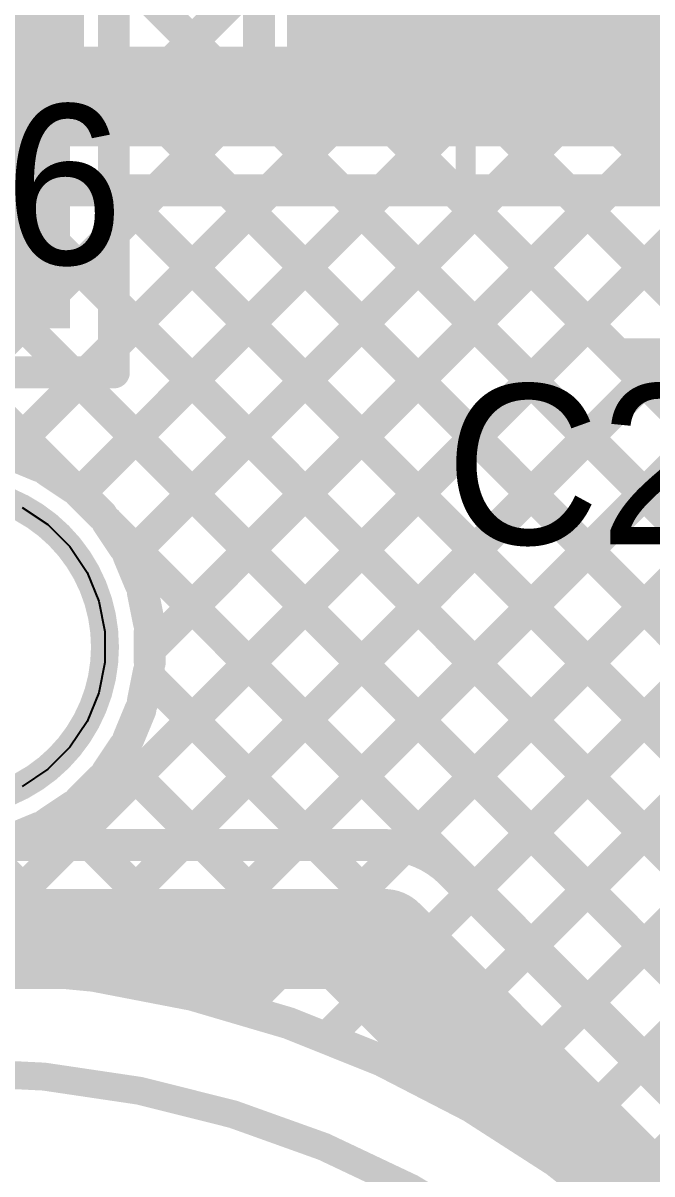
# Model space of a CAD drawing. Header units: millimetres. Extents: x 3.57 to 6.19, y 4.04 to 5.89.
# Drawn here: x 4.7943 to 4.9517, y 4.4685 to 4.7564 of the extents above; entities that cross this region are included whole.
import ezdxf

# ---------------------------------------------------------------- set-up
doc = ezdxf.new("R2010")
doc.units = ezdxf.units.MM
doc.header["$MEASUREMENT"] = 0
for name, color, linetype in [('BottomLayer', 5, 'Continuous'), ('Mechanical2', 216, 'Continuous'), ('MultiLayer', 9, 'Continuous'), ('TopLayer', 1, 'Continuous'), ('TopOverlay', 2, 'Continuous'), ('TopPaste', 8, 'Continuous'), ('TopSolder', 216, 'Continuous')]:
    doc.layers.add(name, color=color, linetype=linetype)

# ---------------------------------------------------------------- blocks, each defined once
blk = doc.blocks.new('RES_0805_22')
at = {"layer": 'TopLayer'}
for points in [[(-0.06, -0.025), (-0.02, -0.025), (-0.06, 0.025), (-0.02, 0.025)], [(0.02, -0.025), (0.06, -0.025), (0.02, 0.025), (0.06, 0.025)]]:
    blk.add_solid(points, dxfattribs=at)
at = {"layer": 'TopOverlay', "const_width": 0.005}
for points in [[(-0.064, -0.029), (-0.064, 0.029)], [(0.064, 0.029), (-0.064, 0.029)], [(0.064, -0.029), (0.064, 0.029)], [(0.064, -0.029), (-0.064, -0.029)]]:
    blk.add_lwpolyline(points, dxfattribs=at)
at = {"layer": 'TopOverlay', "const_width": 0.0025}
for points in [[(-0.06525, 0.029, 1), (-0.06275, 0.029, 1)], [(-0.06525, 0.029, 1), (-0.06275, 0.029, 1)], [(0.06275, 0.029, 1), (0.06525, 0.029, 1)], [(0.06275, 0.029, 1), (0.06525, 0.029, 1)], [(-0.06525, -0.029, 1), (-0.06275, -0.029, 1)], [(-0.06525, -0.029, 1), (-0.06275, -0.029, 1)], [(0.06275, -0.029, 1), (0.06525, -0.029, 1)], [(0.06275, -0.029, 1), (0.06525, -0.029, 1)]]:
    blk.add_lwpolyline(points, format="xyb", close=True, dxfattribs=at)
at = {"layer": 'TopPaste'}
for points in [[(-0.06, -0.025), (-0.02, -0.025), (-0.06, 0.025), (-0.02, 0.025)], [(0.02, -0.025), (0.06, -0.025), (0.02, 0.025), (0.06, 0.025)]]:
    blk.add_solid(points, dxfattribs=at)
at = {"layer": 'TopSolder'}
for points in [[(-0.064, -0.029), (-0.016, -0.029), (-0.064, 0.029), (-0.016, 0.029)], [(0.016, -0.029), (0.064, -0.029), (0.016, 0.029), (0.064, 0.029)]]:
    blk.add_solid(points, dxfattribs=at)
blk = doc.blocks.new('RVT1A101M0505_60')
at = {"layer": 'TopLayer'}
for points in [[(-0.14567, -0.0315), (-0.02756, -0.0315), (-0.14567, 0.0315), (-0.02756, 0.0315)], [(0.02756, -0.0315), (0.14567, -0.0315), (0.02756, 0.0315), (0.14567, 0.0315)]]:
    blk.add_solid(points, dxfattribs=at)
at = {"layer": 'TopOverlay', "const_width": 0.005}
for points in [[(-0.10341, 0.07075), (-0.06516, 0.109)], [(-0.06516, 0.109), (0.105, 0.109)], [(0.105, 0.038), (0.105, 0.109)], [(-0.10341, 0.038), (-0.10341, 0.07075)], [(-0.122, 0.042), (-0.122, 0.061)], [(-0.13, 0.051), (-0.114, 0.051)], [(-0.10495, -0.07075), (-0.10495, -0.038)], [(0.104, -0.109), (0.104, -0.038)], [(-0.10495, -0.07075), (-0.0667, -0.109)], [(-0.0667, -0.109), (0.104, -0.109)]]:
    blk.add_lwpolyline(points, dxfattribs=at)
at = {"layer": 'TopOverlay', "const_width": 0.0025}
for points in [[(-0.06641, 0.109, 1), (-0.06391, 0.109, 1)], [(-0.06641, 0.109, 1), (-0.06391, 0.109, 1)], [(0.10375, 0.109, 1), (0.10625, 0.109, 1)], [(0.10375, 0.109, 1), (0.10625, 0.109, 1)], [(-0.10466, 0.07075, 1), (-0.10216, 0.07075, 1)], [(-0.10466, 0.07075, 1), (-0.10216, 0.07075, 1)], [(-0.12325, 0.061, 1), (-0.12075, 0.061, 1)], [(-0.13125, 0.051, 1), (-0.12875, 0.051, 1)], [(-0.11525, 0.051, 1), (-0.11275, 0.051, 1)], [(-0.12325, 0.042, 1), (-0.12075, 0.042, 1)], [(-0.10466, 0.038, 1), (-0.10216, 0.038, 1)], [(0.10375, 0.038, 1), (0.10625, 0.038, 1)], [(-0.1062, -0.038, 1), (-0.1037, -0.038, 1)], [(0.10275, -0.038, 1), (0.10525, -0.038, 1)], [(-0.1062, -0.07075, 1), (-0.1037, -0.07075, 1)], [(-0.1062, -0.07075, 1), (-0.1037, -0.07075, 1)], [(-0.06795, -0.109, 1), (-0.06545, -0.109, 1)], [(-0.06795, -0.109, 1), (-0.06545, -0.109, 1)], [(0.10275, -0.109, 1), (0.10525, -0.109, 1)], [(0.10275, -0.109, 1), (0.10525, -0.109, 1)]]:
    blk.add_lwpolyline(points, format="xyb", close=True, dxfattribs=at)
at = {"layer": 'TopPaste'}
for points in [[(-0.14567, -0.0315), (-0.02756, -0.0315), (-0.14567, 0.0315), (-0.02756, 0.0315)], [(0.02756, -0.0315), (0.14567, -0.0315), (0.02756, 0.0315), (0.14567, 0.0315)]]:
    blk.add_solid(points, dxfattribs=at)
at = {"layer": 'TopSolder'}
for points in [[(-0.14967, -0.0355), (-0.02356, -0.0355), (-0.14967, 0.0355), (-0.02356, 0.0355)], [(0.02356, -0.0355), (0.14967, -0.0355), (0.02356, 0.0355), (0.14967, 0.0355)]]:
    blk.add_solid(points, dxfattribs=at)

msp = doc.modelspace()

# ---------------------------------------------------------------- linework, layer by layer
at = {"layer": 'BottomLayer'}
for points, const_width in [([(4.681, 4.738), (4.983, 4.738)], 0.025), ([(4.681, 4.7145), (4.97327, 4.7145)], 0.008), ([(4.68404, 4.59919), (4.79935, 4.7145)], 0.008), ([(4.73245, 4.7145), (4.80666, 4.64028)], 0.008), ([(4.76073, 4.7145), (5.10729, 4.36795)], 0.008), ([(4.76247, 4.64933), (4.82764, 4.7145)], 0.008), ([(4.78902, 4.7145), (5.10729, 4.39623)], 0.008), ([(4.79017, 4.64875), (4.85592, 4.7145)], 0.008), ([(4.80534, 4.55078), (4.96906, 4.7145)], 0.008), ([(4.80849, 4.63879), (4.88421, 4.7145)], 0.008), ([(4.8173, 4.7145), (5.10729, 4.42451)], 0.008), ([(4.82083, 4.62284), (4.91249, 4.7145)], 0.008), ([(4.82599, 4.59972), (4.94077, 4.7145)], 0.008), ([(4.84559, 4.7145), (5.10729, 4.4528)], 0.008), ([(4.87387, 4.7145), (5.10729, 4.48108)], 0.008), ([(4.90215, 4.7145), (5.10729, 4.50937)], 0.008), ([(4.93044, 4.7145), (5.10729, 4.53765)], 0.008), ([(4.83362, 4.55078), (4.9853, 4.70246)], 0.008), ([(4.8619, 4.55078), (4.99945, 4.68832)], 0.008), ([(4.88966, 4.55025), (5.01359, 4.67418)], 0.008), ([(4.90647, 4.53877), (5.02773, 4.66003)], 0.008), ([(4.79118, 4.64855), (4.79835, 4.64558)], 0.008), ([(4.92061, 4.52463), (5.04187, 4.64589)], 0.008), ([(4.80029, 4.64455), (4.80673, 4.64024)], 0.008), ([(4.80843, 4.63884), (4.81392, 4.63336)], 0.008), ([(4.81531, 4.63166), (4.81962, 4.62521)], 0.008), ([(4.81536, 4.63159), (5.09752, 4.34943)], 0.008), ([(4.93475, 4.51048), (5.05602, 4.63175)], 0.008), ([(4.82066, 4.62327), (4.82363, 4.61611)], 0.008), ([(4.94889, 4.49634), (5.07016, 4.61761)], 0.008), ([(4.82426, 4.614), (4.82578, 4.6064)], 0.008), ([(4.82599, 4.60033), (4.82599, 4.60421)], 0.008), ([(4.82599, 4.59645), (4.82599, 4.60033)], 0.008), ([(4.82426, 4.58666), (4.82578, 4.59427)], 0.008), ([(4.82555, 4.59312), (4.86789, 4.55078)], 0.008), ([(4.82066, 4.57739), (4.82363, 4.58456)], 0.008), ([(4.81531, 4.569), (4.81962, 4.57545)], 0.008), ([(4.81774, 4.57264), (4.8396, 4.55078)], 0.008), ([(4.80843, 4.56182), (4.81392, 4.5673)], 0.008), ([(4.80029, 4.55612), (4.80673, 4.56043)], 0.008), ([(4.8037, 4.5584), (4.81132, 4.55078)], 0.008), ([(4.79118, 4.55211), (4.79835, 4.55508)], 0.008), ([(4.78557, 4.55078), (4.88472, 4.55078)], 0.008), ([(4.90136, 4.54388), (5.0706, 4.37463)], 0.008), ([(4.72272, 4.52728), (4.88472, 4.52728)], 0.025), ([(4.88472, 4.52728), (5.054, 4.358)], 0.025)]:
    msp.add_lwpolyline(points, dxfattribs=dict(at, const_width=const_width))
for points, const_width in [([(4.79735, 4.7145, 1), (4.80135, 4.7145, 1)], 0.004), ([(4.8153, 4.7145, 1), (4.8193, 4.7145, 1)], 0.004), ([(4.82564, 4.7145, 1), (4.82964, 4.7145, 1)], 0.004), ([(4.84359, 4.7145, 1), (4.84759, 4.7145, 1)], 0.004), ([(4.85392, 4.7145, 1), (4.85792, 4.7145, 1)], 0.004), ([(4.87187, 4.7145, 1), (4.87587, 4.7145, 1)], 0.004), ([(4.88221, 4.7145, 1), (4.88621, 4.7145, 1)], 0.004), ([(4.90015, 4.7145, 1), (4.90415, 4.7145, 1)], 0.004), ([(4.91049, 4.7145, 1), (4.91449, 4.7145, 1)], 0.004), ([(4.92844, 4.7145, 1), (4.93244, 4.7145, 1)], 0.004), ([(4.93877, 4.7145, 1), (4.94277, 4.7145, 1)], 0.004), ([(4.78918, 4.64855, 1), (4.79318, 4.64855, 1)], 0.004), ([(4.79635, 4.64558, 1), (4.80035, 4.64558, 1)], 0.004), ([(4.79829, 4.64455, 1), (4.80229, 4.64455, 1)], 0.004), ([(4.80466, 4.64028, 1), (4.80866, 4.64028, 1)], 0.004), ([(4.80473, 4.64024, 1), (4.80873, 4.64024, 1)], 0.004), ([(4.80643, 4.63884, 1), (4.81043, 4.63884, 1)], 0.004), ([(4.80649, 4.63879, 1), (4.81049, 4.63879, 1)], 0.004), ([(4.81192, 4.63336, 1), (4.81592, 4.63336, 1)], 0.004), ([(4.81331, 4.63166, 1), (4.81731, 4.63166, 1)], 0.004), ([(4.81336, 4.63159, 1), (4.81736, 4.63159, 1)], 0.004), ([(4.81762, 4.62521, 1), (4.82162, 4.62521, 1)], 0.004), ([(4.81866, 4.62327, 1), (4.82266, 4.62327, 1)], 0.004), ([(4.81883, 4.62284, 1), (4.82283, 4.62284, 1)], 0.004), ([(4.82163, 4.61611, 1), (4.82563, 4.61611, 1)], 0.004), ([(4.82226, 4.614, 1), (4.82626, 4.614, 1)], 0.004), ([(4.82378, 4.6064, 1), (4.82778, 4.6064, 1)], 0.004), ([(4.82399, 4.60421, 1), (4.82799, 4.60421, 1)], 0.004), ([(4.82399, 4.60033, 1), (4.82799, 4.60033, 1)], 0.004), ([(4.82399, 4.60033, 1), (4.82799, 4.60033, 1)], 0.004), ([(4.82399, 4.59972, 1), (4.82799, 4.59972, 1)], 0.004), ([(4.82399, 4.59645, 1), (4.82799, 4.59645, 1)], 0.004), ([(4.82378, 4.59427, 1), (4.82778, 4.59427, 1)], 0.004), ([(4.82355, 4.59312, 1), (4.82755, 4.59312, 1)], 0.004), ([(4.82226, 4.58666, 1), (4.82626, 4.58666, 1)], 0.004), ([(4.82163, 4.58456, 1), (4.82563, 4.58456, 1)], 0.004), ([(4.81866, 4.57739, 1), (4.82266, 4.57739, 1)], 0.004), ([(4.81762, 4.57545, 1), (4.82162, 4.57545, 1)], 0.004), ([(4.81574, 4.57264, 1), (4.81974, 4.57264, 1)], 0.004), ([(4.81331, 4.569, 1), (4.81731, 4.569, 1)], 0.004), ([(4.81192, 4.5673, 1), (4.81592, 4.5673, 1)], 0.004), ([(4.80473, 4.56043, 1), (4.80873, 4.56043, 1)], 0.004), ([(4.80643, 4.56182, 1), (4.81043, 4.56182, 1)], 0.004), ([(4.8017, 4.5584, 1), (4.8057, 4.5584, 1)], 0.004), ([(4.79635, 4.55508, 1), (4.80035, 4.55508, 1)], 0.004), ([(4.79829, 4.55612, 1), (4.80229, 4.55612, 1)], 0.004), ([(4.78918, 4.55211, 1), (4.79318, 4.55211, 1)], 0.004), ([(4.80334, 4.55078, 1), (4.80734, 4.55078, 1)], 0.004), ([(4.80932, 4.55078, 1), (4.81332, 4.55078, 1)], 0.004), ([(4.83162, 4.55078, 1), (4.83562, 4.55078, 1)], 0.004), ([(4.8376, 4.55078, 1), (4.8416, 4.55078, 1)], 0.004), ([(4.8599, 4.55078, 1), (4.8639, 4.55078, 1)], 0.004), ([(4.86589, 4.55078, 1), (4.86989, 4.55078, 1)], 0.004), ([(4.88272, 4.55078, 1), (4.88672, 4.55078, 1)], 0.004), ([(4.88272, 4.55078, 1), (4.88672, 4.55078, 1)], 0.004), ([(4.88272, 4.55078, 1), (4.88672, 4.55078, 1)], 0.004), ([(4.88766, 4.55025, 1), (4.89166, 4.55025, 1)], 0.004), ([(4.89934, 4.54389, 1), (4.90334, 4.54389, 1)], 0.004), ([(4.89936, 4.54388, 1), (4.90336, 4.54388, 1)], 0.004), ([(4.89936, 4.54388, 1), (4.90336, 4.54388, 1)], 0.004), ([(4.90447, 4.53877, 1), (4.90847, 4.53877, 1)], 0.004), ([(4.87847, 4.52728, 1), (4.89097, 4.52728, 1)], 0.0125), ([(4.87847, 4.52728, 1), (4.89097, 4.52728, 1)], 0.0125), ([(4.91861, 4.52463, 1), (4.92261, 4.52463, 1)], 0.004), ([(4.93275, 4.51048, 1), (4.93675, 4.51048, 1)], 0.004), ([(4.94689, 4.49634, 1), (4.95089, 4.49634, 1)], 0.004)]:
    msp.add_lwpolyline(points, format="xyb", close=True, dxfattribs=dict(at, const_width=const_width))
at = {"layer": 'BottomLayer', "const_width": 0.008}
for points in [[(4.88472, 4.55078, -0.198912), (4.90134, 4.54389)], [(4.88472, 4.55078, -0.199188), (4.90136, 4.54388)]]:
    msp.add_lwpolyline(points, format="xyb", dxfattribs=at)
at = {"layer": 'Mechanical2'}
for points, const_width in [([(4.81478, 4.60033, 1), (4.73604, 4.60033, 1)], 0.007), ([(4.81303, 4.60033, 1), (4.81653, 4.60033, 1)], 0.0035)]:
    msp.add_lwpolyline(points, format="xyb", close=True, dxfattribs=dict(at, const_width=const_width))
at = {"layer": 'Mechanical2', "const_width": 0.007}
msp.add_lwpolyline([(4.52934, 4.24797, -1), (5.02147, 4.24797)], format="xyb", dxfattribs=at)
at = {"layer": 'MultiLayer'}
for p, q in [((4.79406, 4.63522), (4.8005, 4.63091)), ((4.8005, 4.63091), (4.80599, 4.62543)), ((4.80599, 4.62543), (4.8103, 4.61898)), ((4.8103, 4.61898), (4.81326, 4.61181)), ((4.81326, 4.61181), (4.81478, 4.60421)), ((4.81478, 4.60421), (4.81478, 4.60033)), ((4.81478, 4.60033), (4.81478, 4.59645)), ((4.81478, 4.59645), (4.81326, 4.58885)), ((4.81326, 4.58885), (4.8103, 4.58168)), ((4.8103, 4.58168), (4.80599, 4.57523)), ((4.80599, 4.57523), (4.8005, 4.56975)), ((4.8005, 4.56975), (4.79406, 4.56544))]:
    msp.add_line(p, q, dxfattribs=at)
at = {"layer": 'TopLayer', "const_width": 0.008}
for points in [[(4.85333, 4.7415), (4.85333, 4.793)], [(4.817, 4.669), (4.817, 4.785)], [(4.817, 4.77137), (5.05937, 4.529)], [(4.77532, 4.52076), (5.02356, 4.769)], [(4.817, 4.73215), (4.85333, 4.76848)], [(4.80214, 4.5193), (5.02356, 4.74072)], [(4.80849, 4.63879), (4.91121, 4.7415)], [(4.817, 4.74309), (5.03109, 4.529)], [(4.817, 4.67558), (4.88293, 4.7415)], [(4.817, 4.70386), (4.85464, 4.7415)], [(4.82083, 4.62284), (4.93949, 4.7415)], [(4.82599, 4.59972), (4.96778, 4.7415)], [(4.85333, 4.7415), (4.99344, 4.7415)], [(4.87515, 4.7415), (5.1, 4.51665)], [(4.90343, 4.7415), (5.11894, 4.526)], [(4.93172, 4.7415), (5.14722, 4.526)], [(4.82666, 4.51553), (5.04963, 4.7385)], [(4.84931, 4.5099), (5.07792, 4.7385)], [(4.87038, 4.50269), (5.1062, 4.7385)], [(4.89005, 4.49407), (5.13448, 4.7385)], [(4.90845, 4.48419), (5.16277, 4.7385)], [(4.817, 4.7148), (5.017, 4.5148)], [(4.817, 4.68652), (5.017, 4.48652)], [(4.688, 4.669), (4.817, 4.669)], [(4.77795, 4.669), (4.80666, 4.64028)], [(4.79017, 4.64875), (4.81042, 4.669)], [(4.80623, 4.669), (5.017, 4.45823)], [(4.79118, 4.64855), (4.79835, 4.64558)], [(4.80029, 4.64455), (4.80673, 4.64024)], [(4.80843, 4.63884), (4.81392, 4.63336)], [(4.81531, 4.63166), (4.81962, 4.62521)], [(4.81536, 4.63159), (5.09752, 4.34943)], [(4.82066, 4.62327), (4.82363, 4.61611)], [(4.92567, 4.47312), (5.071, 4.61845)], [(4.82426, 4.614), (4.82578, 4.6064)], [(4.94176, 4.46093), (5.08689, 4.60606)], [(4.82599, 4.60033), (4.82599, 4.60421)], [(4.82599, 4.59645), (4.82599, 4.60033)], [(4.82426, 4.58666), (4.82578, 4.59427)], [(4.82555, 4.59312), (5.08435, 4.33431)], [(4.82066, 4.57739), (4.82363, 4.58456)], [(4.81531, 4.569), (4.81962, 4.57545)], [(4.81774, 4.57264), (4.90315, 4.48723)], [(4.80843, 4.56182), (4.81392, 4.5673)], [(4.80029, 4.55612), (4.80673, 4.56043)], [(4.8037, 4.5584), (4.85346, 4.50864)], [(4.79118, 4.55211), (4.79835, 4.55508)], [(4.78346, 4.55036), (4.81642, 4.51739)]]:
    msp.add_lwpolyline(points, dxfattribs=at)
at = {"layer": 'TopLayer', "const_width": 0.004}
for points in [[(4.815, 4.74309, 1), (4.819, 4.74309, 1)], [(4.85133, 4.7415, 1), (4.85533, 4.7415, 1)], [(4.85133, 4.7415, 1), (4.85533, 4.7415, 1)], [(4.85264, 4.7415, 1), (4.85664, 4.7415, 1)], [(4.87315, 4.7415, 1), (4.87715, 4.7415, 1)], [(4.88093, 4.7415, 1), (4.88493, 4.7415, 1)], [(4.90143, 4.7415, 1), (4.90543, 4.7415, 1)], [(4.90921, 4.7415, 1), (4.91321, 4.7415, 1)], [(4.92972, 4.7415, 1), (4.93372, 4.7415, 1)], [(4.93749, 4.7415, 1), (4.94149, 4.7415, 1)], [(4.815, 4.73215, 1), (4.819, 4.73215, 1)], [(4.815, 4.7148, 1), (4.819, 4.7148, 1)], [(4.815, 4.70386, 1), (4.819, 4.70386, 1)], [(4.815, 4.68652, 1), (4.819, 4.68652, 1)], [(4.815, 4.67558, 1), (4.819, 4.67558, 1)], [(4.80423, 4.669, 1), (4.80823, 4.669, 1)], [(4.80842, 4.669, 1), (4.81242, 4.669, 1)], [(4.815, 4.669, 1), (4.819, 4.669, 1)], [(4.815, 4.669, 1), (4.819, 4.669, 1)], [(4.78918, 4.64855, 1), (4.79318, 4.64855, 1)], [(4.79635, 4.64558, 1), (4.80035, 4.64558, 1)], [(4.79829, 4.64455, 1), (4.80229, 4.64455, 1)], [(4.80466, 4.64028, 1), (4.80866, 4.64028, 1)], [(4.80473, 4.64024, 1), (4.80873, 4.64024, 1)], [(4.80643, 4.63884, 1), (4.81043, 4.63884, 1)], [(4.80649, 4.63879, 1), (4.81049, 4.63879, 1)], [(4.81192, 4.63336, 1), (4.81592, 4.63336, 1)], [(4.81331, 4.63166, 1), (4.81731, 4.63166, 1)], [(4.81336, 4.63159, 1), (4.81736, 4.63159, 1)], [(4.81762, 4.62521, 1), (4.82162, 4.62521, 1)], [(4.81866, 4.62327, 1), (4.82266, 4.62327, 1)], [(4.81883, 4.62284, 1), (4.82283, 4.62284, 1)], [(4.82163, 4.61611, 1), (4.82563, 4.61611, 1)], [(4.82226, 4.614, 1), (4.82626, 4.614, 1)], [(4.82378, 4.6064, 1), (4.82778, 4.6064, 1)], [(4.82399, 4.60421, 1), (4.82799, 4.60421, 1)], [(4.82399, 4.60033, 1), (4.82799, 4.60033, 1)], [(4.82399, 4.60033, 1), (4.82799, 4.60033, 1)], [(4.82399, 4.59972, 1), (4.82799, 4.59972, 1)], [(4.82399, 4.59645, 1), (4.82799, 4.59645, 1)], [(4.82378, 4.59427, 1), (4.82778, 4.59427, 1)], [(4.82355, 4.59312, 1), (4.82755, 4.59312, 1)], [(4.82226, 4.58666, 1), (4.82626, 4.58666, 1)], [(4.82163, 4.58456, 1), (4.82563, 4.58456, 1)], [(4.81866, 4.57739, 1), (4.82266, 4.57739, 1)], [(4.81762, 4.57545, 1), (4.82162, 4.57545, 1)], [(4.81574, 4.57264, 1), (4.81974, 4.57264, 1)], [(4.81331, 4.569, 1), (4.81731, 4.569, 1)], [(4.81192, 4.5673, 1), (4.81592, 4.5673, 1)], [(4.80473, 4.56043, 1), (4.80873, 4.56043, 1)], [(4.80643, 4.56182, 1), (4.81043, 4.56182, 1)], [(4.8017, 4.5584, 1), (4.8057, 4.5584, 1)], [(4.79635, 4.55508, 1), (4.80035, 4.55508, 1)], [(4.79829, 4.55612, 1), (4.80229, 4.55612, 1)], [(4.78918, 4.55211, 1), (4.79318, 4.55211, 1)], [(4.80014, 4.5193, 1), (4.80414, 4.5193, 1)], [(4.81442, 4.51739, 1), (4.81842, 4.51739, 1)], [(4.82466, 4.51553, 1), (4.82866, 4.51553, 1)], [(4.84731, 4.5099, 1), (4.85131, 4.5099, 1)], [(4.85146, 4.50864, 1), (4.85546, 4.50864, 1)], [(4.86838, 4.50269, 1), (4.87238, 4.50269, 1)], [(4.88805, 4.49407, 1), (4.89205, 4.49407, 1)], [(4.90115, 4.48723, 1), (4.90515, 4.48723, 1)], [(4.90645, 4.48419, 1), (4.91045, 4.48419, 1)], [(4.92367, 4.47312, 1), (4.92767, 4.47312, 1)]]:
    msp.add_lwpolyline(points, format="xyb", close=True, dxfattribs=at)
at = {"layer": 'TopLayer', "const_width": 0.008}
msp.add_lwpolyline([(4.688, 4.50625, -0.515474), (5.03849, 4.25662)], format="xyb", dxfattribs=at)
at = {"layer": 'TopLayer'}
msp.add_solid([(4.626, 4.68), (4.806, 4.68), (4.626, 4.789), (4.806, 4.789)], dxfattribs=at)

# ---------------------------------------------------------------- block references
for name, p, rotation in [('RVT1A101M0505_60', (5.01, 4.784), 360), ('RES_0805_22', (4.778, 4.808), 270)]:
    msp.add_blockref(name, p, dxfattribs=dict(rotation=rotation))

# ---------------------------------------------------------------- texts
at = {"layer": 'TopOverlay'}
for s, p in [('R6', (4.751, 4.696)), ('C27', (4.9, 4.626))]:
    msp.add_text(s, height=0.04, dxfattribs=at).set_placement(p)

doc.saveas('drawing.dxf')
